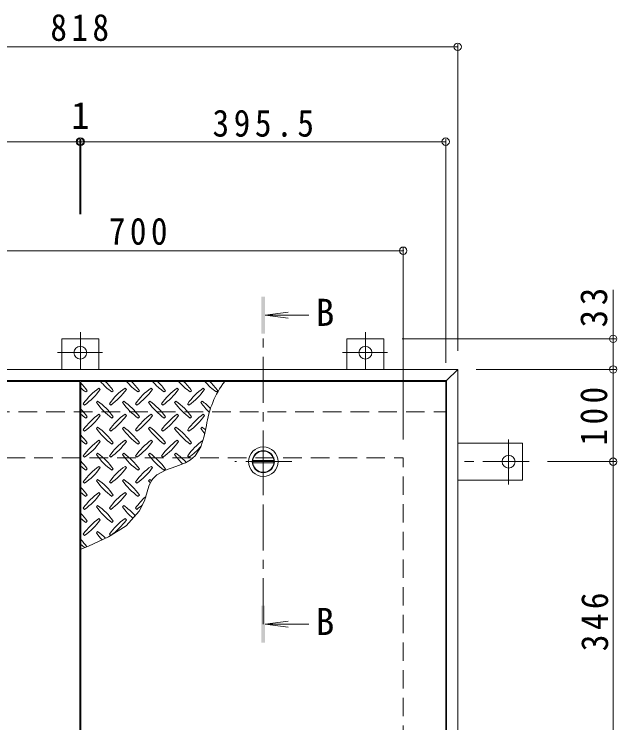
# Model space of a CAD drawing. Units: millimetres at full size, sheet at 1:10. Extents: x -2383 to 2730, y -1962 to 1888.
# Drawn here: x -806 to -153, y 1079 to 1848 of the extents above; entities that cross this region are included whole.
import ezdxf
from ezdxf.enums import TextEntityAlignment as Align

# ---------------------------------------------------------------- set-up
doc = ezdxf.new("R2010")
doc.units = ezdxf.units.MM
doc.header["$LTSCALE"] = 10
doc.header["$PDMODE"] = 32
doc.header["$PDSIZE"] = 8
doc.linetypes.add('CHAIN1', pattern=[8, 5, -1, 1, -1])
doc.linetypes.add('DASHED2', pattern=[3, 2, -1])
for name, color, linetype, lineweight in [('0-1_躯体', 3, 'Continuous', 9), ('0-2_仕上', 134, 'Continuous', 5), ('0-3_建具', 4, 'Continuous', 9), ('0-5_寸法', 4, 'Continuous', 9), ('0-E', 3, 'CHAIN1', 9), ('0-F', 7, 'Continuous', 9)]:
    doc.layers.add(name, color=color, linetype=linetype, lineweight=lineweight)
doc.styles.add('ＭＳ ゴシック', font='')
doc.styles.get('ＭＳ ゴシック').set_extended_font_data('MS Gothic')

msp = doc.modelspace()

# ---------------------------------------------------------------- linework, layer by layer
at = {"layer": '0-1_躯体'}
for p, q in [((-714.5, 1495.72), (-754.5, 1495.72)), ((-754.5, 1462.52), (-754.5, 1495.72)), ((-714.5, 1462.52), (-714.5, 1495.72)), ((-405.5, 1495.72), (-445.5, 1495.72)), ((-445.5, 1462.52), (-445.5, 1495.72)), ((-405.5, 1462.52), (-405.5, 1495.72)), ((-325.5, 1382.52), (-255.3, 1382.52)), ((-255.3, 1382.52), (-255.3, 1342.52)), ((-325.5, 1342.52), (-255.3, 1342.52))]:
    msp.add_line(p, q, dxfattribs=at)
at = {"layer": '0-1_躯体', "color": 2, "linetype": 'DASHED2'}
for p, q in [((-1131.5, 1416.52), (-337.5, 1416.52)), ((-1084.5, 1366.52), (-384.5, 1366.52)), ((-384.5, 666.52), (-384.5, 1366.52))]:
    msp.add_line(p, q, dxfattribs=at)
at = {"layer": '0-2_仕上', "color": 4, "lineweight": 9}
for p, q in [((-534.2, 1521.33), (-509.42, 1524.6)), ((-534.2, 1521.33), (-509.42, 1518.07)), ((-534.2, 1521.33), (-486.74, 1521.33)), ((-547.64, 1363.77), (-524.77, 1363.77)), ((-547.64, 1361.27), (-524.77, 1361.27)), ((-534.2, 1186.21), (-509.42, 1189.47)), ((-534.2, 1186.21), (-509.42, 1182.95)), ((-534.2, 1186.21), (-486.74, 1186.21))]:
    msp.add_line(p, q, dxfattribs=at)
at = {"layer": '0-2_仕上', "color": 4, "linetype": 'CHAIN1', "lineweight": 9}
msp.add_line((-536.2, 1186.21), (-536.2, 1501.33), dxfattribs=at)
at = {"layer": '0-2_仕上', "color": 3, "lineweight": 9}
msp.add_line((-734, 1449.52), (-734, 583.52), dxfattribs=at)
at = {"layer": '0-2_仕上'}
for p, q in [((-728.51, 1438.04), (-727.09, 1439.46)), ((-712.95, 1440.87), (-714.36, 1442.29)), ((-700.22, 1438.04), (-698.81, 1439.46)), ((-684.67, 1440.87), (-686.08, 1442.29)), ((-671.94, 1438.04), (-670.52, 1439.46)), ((-656.38, 1440.87), (-657.8, 1442.29)), ((-643.65, 1438.04), (-642.24, 1439.46)), ((-628.1, 1440.87), (-629.51, 1442.29)), ((-615.37, 1438.04), (-613.95, 1439.46)), ((-599.81, 1440.87), (-601.23, 1442.29)), ((-587.08, 1438.04), (-585.67, 1439.46)), ((-731.33, 1425.32), (-729.92, 1423.9)), ((-715.78, 1428.14), (-717.19, 1426.73)), ((-703.05, 1425.32), (-701.64, 1423.9)), ((-687.49, 1428.14), (-688.91, 1426.73)), ((-674.77, 1425.32), (-673.35, 1423.9)), ((-659.21, 1428.14), (-660.62, 1426.73)), ((-646.48, 1425.32), (-645.07, 1423.9)), ((-630.92, 1428.14), (-632.34, 1426.73)), ((-618.2, 1425.32), (-616.78, 1423.9)), ((-602.64, 1428.14), (-604.05, 1426.73)), ((-712.95, 1412.59), (-714.36, 1414)), ((-684.67, 1412.59), (-686.08, 1414)), ((-656.38, 1412.59), (-657.8, 1414)), ((-628.1, 1412.59), (-629.51, 1414)), ((-599.81, 1412.59), (-601.23, 1414)), ((-728.51, 1409.76), (-727.09, 1411.17)), ((-700.22, 1409.76), (-698.81, 1411.17)), ((-671.94, 1409.76), (-670.52, 1411.17)), ((-643.65, 1409.76), (-642.24, 1411.17)), ((-615.37, 1409.76), (-613.95, 1411.17)), ((-715.78, 1399.86), (-717.19, 1398.45)), ((-687.49, 1399.86), (-688.91, 1398.45)), ((-659.21, 1399.86), (-660.62, 1398.45)), ((-630.92, 1399.86), (-632.34, 1398.45)), ((-602.64, 1399.86), (-604.05, 1398.45)), ((-731.33, 1397.03), (-729.92, 1395.62)), ((-703.05, 1397.03), (-701.64, 1395.62)), ((-674.77, 1397.03), (-673.35, 1395.62)), ((-646.48, 1397.03), (-645.07, 1395.62)), ((-618.2, 1397.03), (-616.78, 1395.62)), ((-712.95, 1384.3), (-714.36, 1385.72)), ((-684.66, 1384.3), (-686.08, 1385.72)), ((-656.38, 1384.3), (-657.8, 1385.72)), ((-628.1, 1384.3), (-629.51, 1385.72)), ((-728.51, 1381.48), (-727.09, 1382.89)), ((-700.22, 1381.48), (-698.81, 1382.89)), ((-671.94, 1381.48), (-670.52, 1382.89)), ((-643.65, 1381.48), (-642.24, 1382.89)), ((-615.37, 1381.48), (-613.95, 1382.89)), ((-731.33, 1368.75), (-729.92, 1367.33)), ((-715.78, 1371.58), (-717.19, 1370.16)), ((-703.05, 1368.75), (-701.64, 1367.33)), ((-687.49, 1371.58), (-688.91, 1370.16)), ((-674.77, 1368.75), (-673.35, 1367.33)), ((-659.21, 1371.58), (-660.62, 1370.16)), ((-646.48, 1368.75), (-645.07, 1367.33)), ((-630.92, 1371.58), (-632.34, 1370.16)), ((-618.2, 1368.75), (-616.78, 1367.33)), ((-728.51, 1353.19), (-727.09, 1354.61)), ((-712.95, 1356.02), (-714.36, 1357.43)), ((-700.22, 1353.19), (-698.81, 1354.61)), ((-684.67, 1356.02), (-686.08, 1357.43)), ((-671.94, 1353.19), (-670.52, 1354.61)), ((-656.38, 1356.02), (-657.8, 1357.43)), ((-643.65, 1353.19), (-642.24, 1354.61)), ((-731.33, 1340.46), (-729.92, 1339.05)), ((-715.78, 1343.29), (-717.19, 1341.88)), ((-703.05, 1340.46), (-701.64, 1339.05)), ((-687.49, 1343.29), (-688.91, 1341.88)), ((-674.77, 1340.46), (-673.35, 1339.05)), ((-659.21, 1343.29), (-660.62, 1341.88)), ((-728.51, 1324.91), (-727.09, 1326.32)), ((-712.95, 1327.74), (-714.36, 1329.15)), ((-700.22, 1324.91), (-698.81, 1326.32)), ((-684.67, 1327.74), (-686.08, 1329.15)), ((-671.94, 1324.91), (-670.52, 1326.32)), ((-715.78, 1315.01), (-717.19, 1313.59)), ((-687.49, 1315.01), (-688.91, 1313.59)), ((-731.33, 1312.18), (-729.92, 1310.76)), ((-703.05, 1312.18), (-701.64, 1310.76)), ((-674.77, 1312.18), (-673.35, 1310.76)), ((-712.95, 1299.45), (-714.36, 1300.87)), ((-684.67, 1299.45), (-686.08, 1300.87)), ((-728.51, 1296.62), (-727.09, 1298.04)), ((-700.22, 1296.62), (-698.81, 1298.04)), ((-731.33, 1283.9), (-729.92, 1282.48)), ((-715.78, 1286.72), (-717.19, 1285.31)), ((-703.05, 1283.9), (-701.64, 1282.48))]:
    msp.add_line(p, q, dxfattribs=at)
at = {"layer": '0-2_仕上', "color": 2, "linetype": 'CHAIN1', "lineweight": 9}
for p, q in [((-536.2, 1331.52), (-536.2, 1393.52)), ((-505.2, 1362.52), (-567.2, 1362.52))]:
    msp.add_line(p, q, dxfattribs=at)
at = {"layer": '0-2_仕上', "color": 3, "lineweight": 9}
for points in [[(-735, 583.52), (-735, 1449.52), (-1130.5, 1449.52)], [(-338.5, 583.52), (-338.5, 1449.52), (-734, 1449.52)]]:
    msp.add_lwpolyline(points, dxfattribs=at)
at = {"layer": '0-2_仕上'}
msp.add_lwpolyline([(-734, 1267.6), (-725.73, 1270.93), (-703.98, 1280.89), (-685.02, 1293.05), (-670.61, 1308.83), (-665.04, 1320.18), (-663.9, 1323.66), (-662.13, 1329.81), (-660.24, 1335.8), (-657.79, 1341.27), (-655.94, 1344.06), (-651.66, 1348.17), (-642.07, 1353.27), (-631.1, 1357.17), (-620.42, 1361.36), (-615.02, 1364.52), (-610.18, 1368.9), (-604.09, 1378.52), (-600.15, 1390.1), (-597.79, 1401.53)], dxfattribs=at)
at = {"layer": '0-2_仕上', "color": 2, "lineweight": 9}
for radius in [16, 12, 11.75]:
    msp.add_circle((-536.2, 1362.52), radius, dxfattribs=at)
at = {"layer": '0-2_仕上', "color": 4, "lineweight": 9}
msp.add_circle((-536.2, 1362.52), 11.5, dxfattribs=at)
at = {"layer": '0-2_仕上'}
for centre, radius, start, end in [((-786.13, 1397.39), 72.5, 35.47272, 44.0249), ((-658.15, 1497.09), 72.5, 221.00789, 234.5273), ((-757.85, 1397.39), 72.5, 35.47272, 45.97511), ((-629.86, 1497.09), 72.5, 221.00789, 234.5273), ((-729.57, 1397.39), 72.5, 35.47272, 45.97511), ((-601.58, 1497.09), 72.5, 221.00789, 234.5273), ((-701.28, 1397.39), 72.5, 35.47272, 45.97511), ((-573.3, 1497.09), 72.5, 221.00789, 234.5273), ((-673, 1397.39), 72.5, 35.47272, 45.97511), ((-545.01, 1497.09), 72.5, 221.00789, 234.5273), ((-496.6, 1387.77), 102.13, 142.79805, 172.25462), ((-644.71, 1397.39), 72.5, 35.47272, 45.97511), ((-686.43, 1497.09), 72.5, 228.99213, 234.5273), ((-672.29, 1383.24), 72.5, 125.47272, 144.5273), ((-771.99, 1482.95), 72.5, 305.47256, 324.5273), ((-644.01, 1383.24), 72.5, 125.47272, 144.5273), ((-743.71, 1482.95), 72.5, 305.47256, 324.5273), ((-615.72, 1383.24), 72.5, 125.47272, 144.5273), ((-715.42, 1482.95), 72.5, 305.47256, 324.5273), ((-587.44, 1383.24), 72.5, 125.47272, 144.5273), ((-687.14, 1482.95), 72.5, 305.47256, 324.5273), ((-559.15, 1383.24), 72.5, 125.47272, 144.5273), ((-658.86, 1482.95), 72.5, 305.47256, 324.5273), ((-658.15, 1468.8), 72.5, 215.47258, 234.5273), ((-757.85, 1369.1), 72.5, 35.47272, 54.5273), ((-629.86, 1468.8), 72.5, 215.47258, 234.5273), ((-729.57, 1369.1), 72.5, 35.47272, 54.5273), ((-601.58, 1468.8), 72.5, 215.47258, 234.5273), ((-701.28, 1369.1), 72.5, 35.47272, 54.5273), ((-573.3, 1468.8), 72.5, 215.47258, 234.5273), ((-673, 1369.1), 72.5, 35.47272, 54.5273), ((-545.01, 1468.8), 72.5, 215.47258, 226.69856), ((-644.71, 1369.1), 72.5, 44.94598, 54.5273), ((-786.13, 1369.1), 72.5, 35.47272, 44.0249), ((-686.43, 1468.8), 72.5, 228.99213, 234.5273), ((-672.29, 1354.96), 72.5, 125.47272, 144.5273), ((-644.01, 1354.96), 72.5, 125.47272, 144.5273), ((-615.72, 1354.96), 72.5, 125.47272, 144.5273), ((-587.44, 1354.96), 72.5, 125.47272, 144.5273), ((-559.15, 1354.96), 72.5, 125.47272, 144.5273), ((-771.99, 1454.66), 72.5, 305.47256, 324.5273), ((-743.71, 1454.66), 72.5, 305.47256, 324.5273), ((-715.42, 1454.66), 72.5, 305.47256, 324.5273), ((-687.14, 1454.66), 72.5, 305.47256, 324.5273), ((-658.86, 1454.66), 72.5, 305.47256, 324.5273), ((-658.15, 1440.52), 72.5, 215.47258, 234.5273), ((-757.85, 1340.82), 72.5, 35.47272, 54.5273), ((-629.86, 1440.52), 72.5, 215.47258, 234.5273), ((-729.57, 1340.82), 72.5, 35.47272, 54.5273), ((-601.58, 1440.52), 72.5, 215.47258, 234.5273), ((-701.28, 1340.82), 72.5, 35.47272, 54.5273), ((-573.3, 1440.52), 72.5, 215.47258, 234.5273), ((-673, 1340.82), 72.5, 35.47272, 54.5273), ((-545.01, 1440.52), 72.5, 215.47258, 221.1628), ((-644.71, 1340.82), 72.5, 50.65677, 54.5273), ((-786.13, 1340.82), 72.5, 35.47272, 44.0249), ((-686.43, 1440.52), 72.5, 228.99213, 234.5273), ((-672.29, 1326.67), 72.5, 125.47272, 144.5273), ((-771.99, 1426.38), 72.5, 305.47256, 324.5273), ((-644.01, 1326.67), 72.5, 125.47272, 144.5273), ((-743.71, 1426.38), 72.5, 305.47256, 324.52728), ((-615.72, 1326.67), 72.5, 125.47272, 144.5273), ((-715.42, 1426.38), 72.5, 305.47256, 324.52728), ((-587.44, 1326.67), 72.5, 125.47272, 144.5273), ((-687.14, 1426.38), 72.5, 305.47256, 324.52728), ((-559.15, 1326.67), 72.5, 126.00705, 144.5273), ((-658.86, 1426.38), 72.5, 305.47256, 319.2924), ((-658.15, 1412.23), 72.5, 215.47258, 234.5273), ((-757.85, 1312.53), 72.5, 35.47272, 54.5273), ((-629.86, 1412.23), 72.5, 215.47258, 234.5273), ((-729.57, 1312.53), 72.5, 35.47272, 54.5273), ((-601.58, 1412.23), 72.5, 215.47258, 234.5273), ((-701.28, 1312.53), 72.5, 35.47272, 54.5273), ((-573.3, 1412.23), 72.5, 215.47258, 225.99713), ((-673, 1312.53), 72.5, 42.74814, 54.5273), ((-786.13, 1312.53), 72.5, 35.47272, 44.0249), ((-686.43, 1412.23), 72.5, 228.99213, 234.5273), ((-672.29, 1298.39), 72.5, 125.47272, 144.5273), ((-771.99, 1398.09), 72.5, 305.47256, 324.5273), ((-644.01, 1298.39), 72.5, 125.47272, 144.5273), ((-743.71, 1398.09), 72.5, 305.47256, 324.5273), ((-615.72, 1298.39), 72.5, 125.47272, 144.5273), ((-715.42, 1398.09), 72.5, 305.47256, 324.5273), ((-658.15, 1383.95), 72.5, 215.47258, 234.5273), ((-757.85, 1284.25), 72.5, 35.47272, 54.5273), ((-629.86, 1383.95), 72.5, 215.47258, 234.5273), ((-729.57, 1284.25), 72.5, 35.47272, 54.5273), ((-601.58, 1383.95), 72.5, 215.47258, 218.03572), ((-701.28, 1284.25), 72.5, 52.70831, 54.5273), ((-786.13, 1284.25), 72.5, 35.47272, 44.0249), ((-686.43, 1383.95), 72.5, 228.99213, 234.5273), ((-672.29, 1270.11), 72.5, 125.47272, 144.5273), ((-771.99, 1369.81), 72.5, 305.47256, 324.5273), ((-644.01, 1270.11), 72.5, 125.47272, 144.5273), ((-743.71, 1369.81), 72.5, 305.47256, 324.5273), ((-615.72, 1270.11), 72.5, 131.38763, 144.5273), ((-757.85, 1255.96), 72.5, 35.47272, 54.5273), ((-729.57, 1255.96), 72.5, 41.35275, 54.5273), ((-715.42, 1369.81), 72.5, 305.47256, 311.59831), ((-786.13, 1255.96), 72.5, 35.47272, 44.0249), ((-658.15, 1355.67), 72.5, 215.47258, 234.5273), ((-629.86, 1355.67), 72.5, 215.47258, 228.77962), ((-686.43, 1355.67), 72.5, 228.99213, 234.5273), ((-672.29, 1241.82), 72.5, 125.47272, 144.5273), ((-771.99, 1341.52), 72.5, 305.47256, 324.5273), ((-644.01, 1241.82), 72.5, 125.47272, 144.5273), ((-743.71, 1341.52), 72.5, 305.47256, 324.5273), ((-658.15, 1327.38), 72.5, 215.47258, 223.25978), ((-757.85, 1227.68), 72.5, 45.57452, 54.5273), ((-786.13, 1227.68), 72.5, 35.94795, 44.0249), ((-686.43, 1327.38), 72.5, 228.99213, 233.25279)]:
    msp.add_arc(centre, radius, start, end, dxfattribs=at)
at = {"layer": '0-2_仕上', "color": 4}
for points in [[(-534.2, 1541.33), (-538.2, 1541.33), (-534.2, 1501.33), (-538.2, 1501.33)], [(-534.2, 1166.21), (-538.2, 1166.21), (-534.2, 1206.21), (-538.2, 1206.21)]]:
    msp.add_solid(points, dxfattribs=at)
at = {"layer": '0-3_建具'}
for p, q in [((-325.5, 1462.52), (-1143.5, 1462.52)), ((-337.5, 1450.52), (-325.5, 1462.52)), ((-325.5, 1462.52), (-325.5, 570.52)), ((-337.5, 1450.52), (-1131.5, 1450.52)), ((-337.5, 1450.52), (-337.5, 582.52))]:
    msp.add_line(p, q, dxfattribs=at)
at = {"layer": '0-5_寸法', "color": 7}
msp.add_line((-156.98, 1495.72), (-156.98, 1548.88), dxfattribs=at)
at = {"layer": '0-E'}
for p, q in [((-734.5, 1502.87), (-734.5, 1462.52)), ((-425.5, 1502.87), (-425.5, 1462.52)), ((-759.34, 1480.72), (-710.46, 1480.72)), ((-450.34, 1480.72), (-401.46, 1480.72)), ((-270.3, 1337.68), (-270.3, 1386.56)), ((-248.15, 1362.52), (-325.5, 1362.52))]:
    msp.add_line(p, q, dxfattribs=at)
at = {"layer": '0-E', "linetype": 'Continuous'}
for centre in [(-734.5, 1480.72), (-425.5, 1480.72), (-270.3, 1362.52)]:
    msp.add_circle(centre, 7, dxfattribs=at)
at = {"layer": '0-F'}
for p, q in [((-325.5, 1815.23), (-325.5, 1482.52)), ((-1143.5, 1812.23), (-325.5, 1812.23)), ((-1130.5, 1709.44), (-735, 1709.44)), ((-735, 1712.44), (-735, 1630.91)), ((-735, 1709.44), (-734, 1709.44)), ((-734, 1712.44), (-734, 1630.91)), ((-734, 1709.44), (-338.5, 1709.44)), ((-338.5, 1712.44), (-338.5, 1469.52)), ((-1084.5, 1591.23), (-384.5, 1591.23)), ((-384.5, 1594.23), (-384.5, 1386.52)), ((-153.98, 1495.72), (-385.5, 1495.72)), ((-156.98, 1462.52), (-156.98, 1495.72)), ((-153.98, 1462.52), (-305.5, 1462.52)), ((-156.98, 1462.52), (-156.98, 1362.52)), ((-153.98, 1362.52), (-228.15, 1362.52)), ((-156.98, 1362.52), (-156.98, 1016.52))]:
    msp.add_line(p, q, dxfattribs=at)
for p in [(-325.5, 1812.23), (-735, 1709.44), (-734, 1709.44), (-338.5, 1709.44), (-384.5, 1591.23), (-156.98, 1495.72), (-156.98, 1462.52), (-156.98, 1362.52)]:
    msp.add_point(p, dxfattribs=at)

# ---------------------------------------------------------------- texts
at = {"layer": '0-2_仕上', "color": 2, "style": 'ＭＳ ゴシック'}
for p in [(-479.17, 1500.94), (-479.17, 1165.81)]:
    msp.add_text('B', height=29.33, dxfattribs=at).set_placement(p, align=Align.BOTTOM_LEFT)
at = {"layer": '0-F', "color": 2, "style": 'ＭＳ ゴシック'}
msp.add_text('1', height=29.33, dxfattribs=at).set_placement((-744.5, 1714.44), align=Align.BOTTOM_LEFT)
at = {"layer": '0-F', "color": 2, "char_height": 29.33, "attachment_point": 7, "style": 'ＭＳ ゴシック'}
for s, insert in [('\\T1.27;\\W0.9;818', (-767, 1818.23)), ('\\T1.28;\\W0.9;395.5', (-591.25, 1714.44)), ('\\T1.27;\\W0.9;700', (-703.62, 1597.23))]:
    msp.add_mtext(s, dxfattribs=dict(at, insert=insert))
at = {"layer": '0-F', "color": 2, "char_height": 29.33, "attachment_point": 7, "rotation": 90, "style": 'ＭＳ ゴシック'}
for s, insert in [('\\T1.27;\\W0.95;33', (-162.98, 1508.06)), ('\\T1.27;\\W0.9;100', (-162.98, 1380.02)), ('\\T1.27;\\W0.9;346', (-161.98, 1157.02))]:
    msp.add_mtext(s, dxfattribs=dict(at, insert=insert))

doc.saveas('drawing.dxf')
